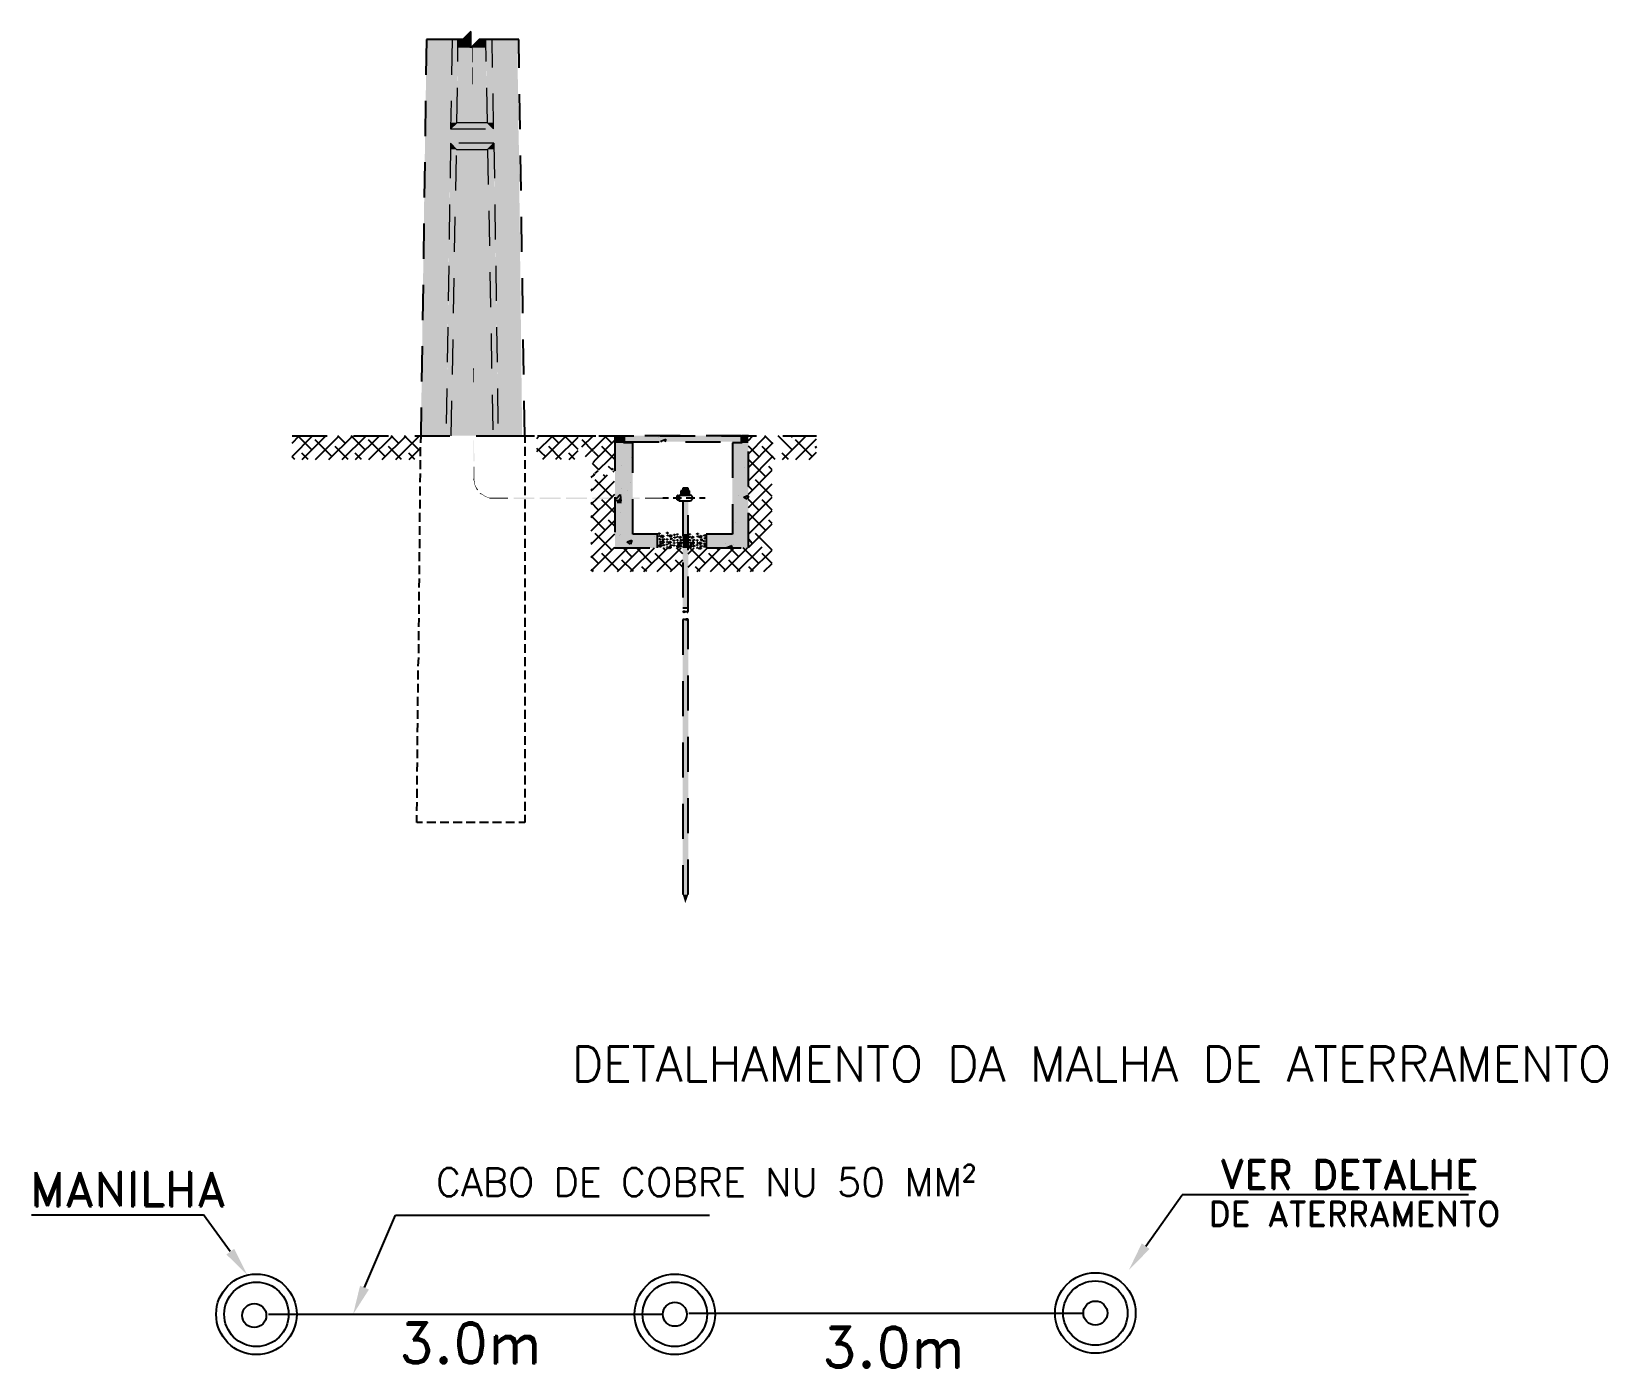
# Model space of a CAD drawing. Header units: metres. Extents: x 3162.2 to 3239.3, y 1435.1 to 1475.8.
# Drawn here: x 3185.63 to 3194.62, y 1457.44 to 1465.06 of the extents above; entities that cross this region are included whole.
import ezdxf
from ezdxf.enums import TextEntityAlignment as Align

# ---------------------------------------------------------------- set-up
doc = ezdxf.new("R2010")
doc.units = ezdxf.units.M
doc.linetypes.add('CONTORNO_QUADRO_T', pattern=[0.35, 0.2, -0.15])
for name, color, linetype in [('4', 136, 'Continuous'), ('PDF29_Geometry', 7, 'Continuous'), ('PDF3_eletrodutos', 3, 'Continuous')]:
    doc.layers.add(name, color=color, linetype=linetype)
doc.layers.add('ELETRICA', color=7, linetype='Continuous', true_color=0xf2f2f2)
doc.layers.add('PDF29_Solid Fills', color=7, linetype='Continuous', true_color=0x939598)
doc.styles.add('ROMAND', font='romand__.ttf')
doc.styles.add('ROMANS', font='romans.shx', dxfattribs={"height": 0.2})

msp = doc.modelspace()

# ---------------------------------------------------------------- linework, layer by layer
at = {"layer": 'ELETRICA', "color": 0}
for p, q in [((3191.993, 1458.1311), (3192.2005, 1458.4247)), ((3193.8358, 1458.4247), (3192.2005, 1458.4247)), ((3185.6342, 1458.3105), (3186.6149, 1458.3105)), ((3186.7689, 1458.0998), (3186.6149, 1458.3105)), ((3187.5345, 1457.8944), (3187.7107, 1458.3075)), ((3187.7107, 1458.3075), (3189.5044, 1458.3075))]:
    msp.add_line(p, q, dxfattribs=at)
at = {"layer": 'ELETRICA', "color": 20}
for centre, radius in [((3186.9178, 1457.7423), 0.2298), ((3189.3056, 1457.7423), 0.2298), ((3191.7056, 1457.7494), 0.2298), ((3186.9178, 1457.7423), 0.1838), ((3189.3056, 1457.7423), 0.1838), ((3191.7056, 1457.7494), 0.1838), ((3186.9056, 1457.7352), 0.0685), ((3189.3056, 1457.7423), 0.0685), ((3191.7056, 1457.7494), 0.0685)]:
    msp.add_circle(centre, radius, dxfattribs=at)
at = {"layer": 'ELETRICA', "color": 0}
for points in [[(3191.9705, 1458.147), (3192.0155, 1458.1152), (3191.8976, 1457.996)], [(3186.7912, 1458.116), (3186.7467, 1458.0835), (3186.8666, 1457.9662)], [(3187.5599, 1457.8836), (3187.5092, 1457.9052), (3187.4696, 1457.7423)]]:
    msp.add_solid(points, dxfattribs=at)
at = {"layer": 'PDF29_Geometry', "linetype": 'CONTORNO_QUADRO_T', "lineweight": 25}
for points in [[(3188.4492, 1462.7551), (3188.4153, 1465.0157), (3188.2693, 1465.0157), (3188.1888, 1465.0157), (3188.1423, 1464.9691), (3188.1423, 1465.0157), (3188.1423, 1465.0622), (3188.0957, 1465.0157), (3188.0132, 1465.0157), (3187.8883, 1465.0157), (3187.8565, 1462.7551), (3187.8544, 1462.7149)], [(3187.1221, 1462.7551), (3190.115, 1462.7551)], [(3188.3053, 1462.7551), (3188.9191, 1462.7551)], [(3188.4492, 1462.7572), (3188.4492, 1462.7149)], [(3188.9635, 1462.7551), (3188.9635, 1462.1158), (3189.207, 1462.1158), (3189.207, 1462.1942), (3189.0651, 1462.1942), (3189.0651, 1462.7149), (3189.0122, 1462.7149), (3189.0122, 1462.7551)], [(3189.008, 1462.7149), (3189.008, 1462.7149)], [(3189.2133, 1462.7445), (3189.2133, 1462.7445)], [(3189.2324, 1462.7212), (3189.226, 1462.7254), (3189.2535, 1462.736), (3189.2493, 1462.7212)], [(3189.4229, 1462.7212), (3189.4229, 1462.7212)], [(3189.6345, 1462.7149), (3189.6345, 1462.7149)], [(3187.8544, 1462.6387), (3187.8544, 1462.6895)], [(3188.4492, 1462.6916), (3188.4492, 1462.6408)], [(3189.0588, 1462.6302), (3189.0588, 1462.6302)], [(3189.6578, 1462.7106), (3189.6578, 1462.7106)], [(3187.8523, 1462.4905), (3187.8544, 1462.5392)], [(3187.8544, 1462.5646), (3187.8544, 1462.6154)], [(3188.4492, 1462.6154), (3188.4492, 1462.5667)], [(3188.4492, 1462.5413), (3188.4492, 1462.4905)], [(3189.0038, 1462.5836), (3189.0038, 1462.5836)], [(3189.7044, 1462.573), (3189.7044, 1462.573)], [(3187.8523, 1462.4143), (3187.8523, 1462.4651)], [(3188.4492, 1462.4651), (3188.4492, 1462.4164)], [(3188.9995, 1462.4524), (3188.9995, 1462.4524)], [(3189.0355, 1462.4418), (3189.0355, 1462.4418)], [(3189.0546, 1462.4884), (3189.0546, 1462.4884)], [(3189.3509, 1462.4418), (3189.3403, 1462.4418), (3189.3403, 1462.4164)], [(3189.3826, 1462.4164), (3189.3826, 1462.4566), (3189.3509, 1462.4566), (3189.3509, 1462.4164)], [(3189.389, 1462.4164), (3189.389, 1462.4418), (3189.3826, 1462.4418)], [(3187.8523, 1462.3402), (3187.8523, 1462.3889)], [(3188.4492, 1462.391), (3188.4492, 1462.3402)], [(3188.9635, 1462.391), (3188.9741, 1462.3995), (3188.9932, 1462.4206), (3188.9953, 1462.3995), (3188.9974, 1462.3825), (3188.9635, 1462.3868)], [(3188.9953, 1462.3974), (3188.9762, 1462.3762), (3188.9995, 1462.3741)], [(3188.9974, 1462.3741), (3188.9932, 1462.3974)], [(3189.2705, 1462.3995), (3189.2366, 1462.3995)], [(3189.3445, 1462.3995), (3189.2959, 1462.3995)], [(3189.3509, 1462.3825), (3189.3509, 1461.7518), (3189.353, 1461.7539), (3189.3551, 1461.7539), (3189.3572, 1461.7539), (3189.3615, 1461.7539), (3189.3657, 1461.7518), (3189.3742, 1461.7518), (3189.3763, 1461.7497), (3189.3805, 1461.7497), (3189.3805, 1461.7518), (3189.3826, 1461.7518), (3189.3826, 1462.3825)], [(3189.4207, 1462.3995), (3189.3699, 1462.3995)], [(3189.4779, 1462.3995), (3189.4461, 1462.3995)], [(3189.6705, 1462.4143), (3189.6705, 1462.4143)], [(3189.7255, 1462.4101), (3189.7192, 1462.3931), (3189.7001, 1462.4058), (3189.7255, 1462.4164)], [(3187.8502, 1462.264), (3187.8502, 1462.3148)], [(3188.4492, 1462.3169), (3188.4492, 1462.2661)], [(3188.9932, 1462.319), (3188.9932, 1462.319)], [(3187.8502, 1462.1899), (3187.8502, 1462.2386)], [(3188.4492, 1462.2407), (3188.4492, 1462.1899)], [(3188.9889, 1462.1878), (3188.9889, 1462.1878)], [(3188.9953, 1462.1942), (3188.9953, 1462.1942)], [(3189.1921, 1462.1793), (3189.1921, 1462.1793)], [(3189.6536, 1462.2577), (3189.6536, 1462.2577)], [(3187.8481, 1462.0396), (3187.8481, 1462.0904)], [(3187.8502, 1462.1137), (3187.8502, 1462.1645)], [(3188.4492, 1462.1666), (3188.4492, 1462.1158)], [(3188.4492, 1462.0904), (3188.4492, 1462.0418)], [(3189.2239, 1462.1539), (3189.2218, 1462.1539), (3189.2197, 1462.1518), (3189.2175, 1462.1497), (3189.2197, 1462.1476), (3189.2218, 1462.1476), (3189.2239, 1462.1497), (3189.2239, 1462.1518)], [(3189.2239, 1462.1328), (3189.2239, 1462.137)], [(3189.3255, 1462.1285), (3189.3255, 1462.1328)], [(3189.3467, 1462.1243), (3189.3424, 1462.1222), (3189.3403, 1462.1243), (3189.3382, 1462.1264), (3189.3403, 1462.1285), (3189.3424, 1462.1307), (3189.3445, 1462.1307)], [(3189.3953, 1462.1285), (3189.3953, 1462.1328)], [(3189.4377, 1462.1476), (3189.4356, 1462.1476), (3189.4334, 1462.1455), (3189.4334, 1462.1434), (3189.4334, 1462.1412), (3189.4356, 1462.1412), (3189.4377, 1462.1434), (3189.4377, 1462.1455)], [(3189.5943, 1462.1391), (3189.5943, 1462.1391)], [(3189.6049, 1462.1158), (3189.6028, 1462.118), (3189.6303, 1462.1285), (3189.6261, 1462.1158)], [(3189.6409, 1462.137), (3189.6409, 1462.137)], [(3187.8481, 1461.9656), (3187.8481, 1462.0142)], [(3188.4492, 1462.0164), (3188.4492, 1461.9656)], [(3187.8459, 1461.8894), (3187.8481, 1461.9402)], [(3188.4492, 1461.9402), (3188.4492, 1461.8915)], [(3187.8459, 1461.8153), (3187.8459, 1461.864)], [(3188.4492, 1461.8661), (3188.4492, 1461.8153)], [(3187.8459, 1461.7391), (3187.8459, 1461.7899)], [(3188.4492, 1461.7899), (3188.4492, 1461.7412)], [(3189.3509, 1461.7729), (3189.3826, 1461.7729)], [(3187.8438, 1461.665), (3187.8459, 1461.7137)], [(3187.8438, 1461.5888), (3187.8438, 1461.6396)], [(3188.4492, 1461.7158), (3188.4492, 1461.665)], [(3188.4492, 1461.6417), (3188.4492, 1461.5909)], [(3189.3826, 1460.1368), (3189.3826, 1461.7052), (3189.3805, 1461.7031), (3189.3763, 1461.7031), (3189.3615, 1461.7073), (3189.3572, 1461.7073), (3189.3551, 1461.7073), (3189.353, 1461.7073), (3189.3509, 1461.7073), (3189.3509, 1461.7052), (3189.3509, 1460.1368)], [(3187.8438, 1461.5147), (3187.8438, 1461.5655)], [(3188.4492, 1461.5655), (3188.4492, 1461.5168)], [(3187.8417, 1461.4406), (3187.8438, 1461.4893)], [(3188.4492, 1461.4914), (3188.4492, 1461.4406)], [(3187.8417, 1461.3644), (3187.8417, 1461.4152)], [(3188.4492, 1461.4152), (3188.4492, 1461.3665)], [(3187.8417, 1461.2903), (3187.8417, 1461.339)], [(3188.4492, 1461.3411), (3188.4492, 1461.2903)], [(3187.8396, 1461.2141), (3187.8396, 1461.2649)], [(3187.8396, 1461.1401), (3187.8396, 1461.1887)], [(3188.4492, 1461.2649), (3188.4492, 1461.2163)], [(3188.4492, 1461.1909), (3188.4492, 1461.1401)], [(3187.8375, 1461.0639), (3187.8396, 1461.1147)], [(3188.4492, 1461.1168), (3188.4492, 1461.066)], [(3187.8375, 1460.9898), (3187.8375, 1461.0406)], [(3188.4492, 1461.0406), (3188.4492, 1460.9919)], [(3187.8375, 1460.9157), (3187.8375, 1460.9644)], [(3188.4492, 1460.9665), (3188.4492, 1460.9157)], [(3187.8354, 1460.8395), (3187.8375, 1460.8903)], [(3188.4492, 1460.8903), (3188.4492, 1460.8416)], [(3187.8354, 1460.7654), (3187.8354, 1460.8141)], [(3187.8354, 1460.6892), (3187.8354, 1460.74)], [(3188.4492, 1460.8162), (3188.4492, 1460.7654)], [(3188.4492, 1460.74), (3188.4492, 1460.6913)], [(3187.8332, 1460.6151), (3187.8354, 1460.6638)], [(3188.4492, 1460.6659), (3188.4492, 1460.6151)], [(3187.865, 1460.5495), (3187.8332, 1460.5495), (3187.8332, 1460.5897)], [(3188.4492, 1460.5918), (3188.4492, 1460.5495), (3188.4153, 1460.5495)], [(3187.9412, 1460.5495), (3187.8904, 1460.5495)], [(3188.0153, 1460.5495), (3187.9666, 1460.5495)], [(3188.0915, 1460.5495), (3188.0407, 1460.5495)], [(3188.1656, 1460.5495), (3188.1148, 1460.5495)], [(3188.2418, 1460.5495), (3188.191, 1460.5495)], [(3188.3158, 1460.5495), (3188.265, 1460.5495)], [(3188.3899, 1460.5495), (3188.3412, 1460.5495)]]:
    msp.add_lwpolyline(points, dxfattribs=at)
at = {"layer": 'PDF29_Geometry', "linetype": 'CONTORNO_QUADRO_T', "lineweight": 0}
for points in [[(3188.0343, 1465.0157), (3188.0259, 1464.5077), (3188.2714, 1464.5077), (3188.2629, 1465.0157)], [(3188.0618, 1464.5415), (3188.0682, 1465.0157)], [(3188.2375, 1464.5415), (3188.2269, 1465.0157)], [(3188.2714, 1464.5077), (3188.2375, 1464.5415), (3188.0618, 1464.5415), (3188.0259, 1464.5077)], [(3188.0259, 1464.4251), (3188.0005, 1462.7551)], [(3188.2375, 1464.3891), (3188.2735, 1464.4251), (3188.0259, 1464.4251), (3188.0597, 1464.3891)], [(3188.2735, 1464.4251), (3188.2968, 1462.7551)], [(3188.0301, 1462.7551), (3188.0597, 1464.3891), (3188.2375, 1464.3891), (3188.2672, 1462.7551)]]:
    msp.add_lwpolyline(points, dxfattribs=at)
at = {"layer": 'PDF29_Geometry', "color": 3, "linetype": 'CONTORNO_QUADRO_T', "lineweight": 0}
for points in [[(3188.1529, 1464.7638), (3188.1507, 1464.7638)], [(3188.1592, 1463.1361), (3188.155, 1463.1361)], [(3188.1613, 1462.5053), (3188.1571, 1462.5053)], [(3188.1804, 1462.4482), (3188.1761, 1462.446)], [(3188.1973, 1462.4249), (3188.1994, 1462.427)], [(3188.2523, 1462.3974), (3188.2523, 1462.4016)]]:
    msp.add_lwpolyline(points, dxfattribs=at)
at = {"layer": 'PDF29_Geometry', "color": 34, "linetype": 'CONTORNO_QUADRO_T', "lineweight": 25, "true_color": 0x954a00}
for points in [[(3187.1221, 1462.7127), (3187.1623, 1462.7551)], [(3187.1221, 1462.6365), (3187.2385, 1462.7551)], [(3187.2342, 1462.6746), (3187.1538, 1462.7551)], [(3187.1792, 1462.6196), (3187.3147, 1462.7551)], [(3187.3485, 1462.6365), (3187.2533, 1462.7318)], [(3187.2554, 1462.6196), (3187.3909, 1462.7551)], [(3187.3104, 1462.7508), (3187.3062, 1462.7551)], [(3187.3316, 1462.6196), (3187.4671, 1462.7551)], [(3187.4247, 1462.7127), (3187.3824, 1462.7551)], [(3187.4078, 1462.6196), (3187.5433, 1462.7551)], [(3187.539, 1462.6746), (3187.4586, 1462.7551)], [(3187.484, 1462.6196), (3187.6195, 1462.7551)], [(3187.6533, 1462.6365), (3187.5581, 1462.7318)], [(3187.5602, 1462.6196), (3187.6957, 1462.7551)], [(3187.6152, 1462.7508), (3187.611, 1462.7551)], [(3187.6364, 1462.6196), (3187.7719, 1462.7551)], [(3187.7295, 1462.7127), (3187.6872, 1462.7551)], [(3187.7126, 1462.6196), (3187.8481, 1462.7551)], [(3187.8438, 1462.6746), (3187.7634, 1462.7551)], [(3188.519, 1462.6662), (3188.6101, 1462.7551)], [(3188.519, 1462.7403), (3188.5275, 1462.7487)], [(3188.5529, 1462.6217), (3188.6863, 1462.7551)], [(3188.6439, 1462.7127), (3188.6016, 1462.7551)], [(3188.627, 1462.6217), (3188.754, 1462.7466)], [(3188.754, 1462.6768), (3188.6757, 1462.7551)], [(3188.7603, 1462.753), (3188.7625, 1462.7551)], [(3188.7752, 1462.6916), (3188.8387, 1462.7551)], [(3188.8408, 1462.6662), (3188.7773, 1462.7318)], [(3188.8323, 1462.7508), (3188.8281, 1462.7551)], [(3188.8387, 1462.6027), (3188.8556, 1462.6196), (3188.9635, 1462.7297)], [(3188.8429, 1462.6831), (3188.9149, 1462.7551)], [(3188.9466, 1462.7127), (3188.9043, 1462.7551)], [(3189.7255, 1462.7276), (3189.7509, 1462.7551)], [(3189.7255, 1462.6514), (3189.8271, 1462.7551)], [(3189.7255, 1462.5752), (3189.9033, 1462.7551)], [(3189.7255, 1462.499), (3189.9795, 1462.7551)], [(3189.7467, 1462.7508), (3189.7425, 1462.7551)], [(3189.861, 1462.7127), (3189.8187, 1462.7551)], [(3189.9753, 1462.6746), (3189.8949, 1462.7551)], [(3189.9203, 1462.6196), (3190.0557, 1462.7551)], [(3190.0896, 1462.6365), (3189.9944, 1462.7318)], [(3189.9965, 1462.6196), (3190.115, 1462.7381)], [(3190.0515, 1462.7508), (3190.0473, 1462.7551)], [(3187.1369, 1462.6196), (3187.1221, 1462.6344)], [(3187.2131, 1462.6196), (3187.1771, 1462.6556)], [(3187.4417, 1462.6196), (3187.3676, 1462.6937)], [(3187.5179, 1462.6196), (3187.4819, 1462.6556)], [(3187.7465, 1462.6196), (3187.6724, 1462.6937)], [(3187.8227, 1462.6196), (3187.7867, 1462.6556)], [(3187.7888, 1462.6196), (3187.8544, 1462.6852)], [(3188.5677, 1462.6365), (3188.519, 1462.6831)], [(3188.6587, 1462.6196), (3188.5868, 1462.6937)], [(3188.7349, 1462.6196), (3188.7011, 1462.6556)], [(3188.7032, 1462.6196), (3188.754, 1462.6704)], [(3188.7963, 1462.6365), (3188.8408, 1462.6831)], [(3188.8704, 1462.6365), (3188.8429, 1462.6641)], [(3188.8704, 1462.5603), (3188.9318, 1462.6196), (3188.9635, 1462.6535)], [(3188.9635, 1462.6196), (3188.8895, 1462.6937)], [(3189.7848, 1462.6365), (3189.7255, 1462.6958)], [(3189.8779, 1462.6196), (3189.8039, 1462.6937)], [(3189.9541, 1462.6196), (3189.9182, 1462.6556)], [(3190.0727, 1462.6196), (3190.115, 1462.6619)], [(3190.115, 1462.6852), (3190.1087, 1462.6937)], [(3188.8281, 1462.518), (3188.8429, 1462.5307), (3188.8492, 1462.5392)], [(3188.8281, 1462.4418), (3188.8387, 1462.4503), (3188.8429, 1462.4545), (3188.9212, 1462.5328)], [(3188.8725, 1462.5603), (3188.8365, 1462.5963)], [(3188.8514, 1462.5413), (3188.8683, 1462.5561)], [(3188.9085, 1462.5222), (3188.8979, 1462.5328)], [(3188.9487, 1462.5603), (3188.9276, 1462.5794)], [(3188.9466, 1462.5603), (3188.9551, 1462.5688)], [(3188.9593, 1462.5476), (3188.953, 1462.554)], [(3188.9635, 1462.6196), (3188.9635, 1462.6196)], [(3189.7255, 1462.4228), (3189.861, 1462.5582)], [(3189.8229, 1462.5222), (3189.7277, 1462.6175)], [(3189.861, 1462.5603), (3189.842, 1462.5794)], [(3188.8281, 1462.3656), (3188.8641, 1462.3995), (3188.9614, 1462.4968)], [(3188.8323, 1462.446), (3188.8281, 1462.4503)], [(3188.9466, 1462.4079), (3188.8514, 1462.5032)], [(3189.7255, 1462.3466), (3189.861, 1462.482)], [(3189.7467, 1462.446), (3189.7255, 1462.4672)], [(3189.861, 1462.4079), (3189.7658, 1462.5032)], [(3188.8281, 1462.2894), (3188.9403, 1462.3995), (3188.9635, 1462.4228)], [(3188.8704, 1462.3317), (3188.8281, 1462.3741)], [(3188.9635, 1462.3148), (3188.8895, 1462.3889)], [(3189.7255, 1462.2704), (3189.861, 1462.4058)], [(3189.7848, 1462.3317), (3189.7255, 1462.391)], [(3189.861, 1462.3317), (3189.8039, 1462.3889)], [(3188.8281, 1462.2132), (3188.9635, 1462.3487)], [(3188.9085, 1462.2174), (3188.8281, 1462.2979)], [(3188.8281, 1462.137), (3188.9635, 1462.2725)], [(3188.9635, 1462.2386), (3188.9276, 1462.2746)], [(3189.7255, 1462.1942), (3189.861, 1462.3296)], [(3189.8229, 1462.2174), (3189.7277, 1462.3127)], [(3189.861, 1462.2555), (3189.842, 1462.2746)], [(3188.8281, 1462.0608), (3188.9635, 1462.1963)], [(3188.9466, 1462.1031), (3188.8514, 1462.1984)], [(3189.662, 1461.9804), (3189.861, 1462.1772)], [(3189.7255, 1462.118), (3189.861, 1462.2534)], [(3189.7382, 1461.9804), (3189.861, 1462.1031), (3189.7658, 1462.1984)], [(3188.8323, 1462.1412), (3188.8281, 1462.1455)], [(3188.8281, 1461.9846), (3188.9635, 1462.1201)], [(3188.9847, 1461.9888), (3188.8895, 1462.0841)], [(3188.9022, 1461.9804), (3189.0376, 1462.1158)], [(3188.9784, 1461.9804), (3189.1138, 1462.1158)], [(3189.0609, 1462.065), (3189.0101, 1462.1158)], [(3189.0524, 1461.9804), (3189.19, 1462.1158)], [(3189.1752, 1462.0269), (3189.0863, 1462.1158)], [(3189.1286, 1461.9804), (3189.2662, 1462.1158)], [(3189.2895, 1461.9888), (3189.1943, 1462.0841)], [(3189.2048, 1461.9804), (3189.3424, 1462.1158)], [(3189.2514, 1462.1031), (3189.2387, 1462.1158)], [(3189.3509, 1462.082), (3189.3149, 1462.1158)], [(3189.3826, 1462.082), (3189.4165, 1462.1158)], [(3189.3826, 1462.0058), (3189.4927, 1462.1158)], [(3189.48, 1462.0269), (3189.3911, 1462.1158)], [(3189.4334, 1461.9804), (3189.5689, 1462.1158)], [(3189.5943, 1461.9888), (3189.4991, 1462.0841)], [(3189.5096, 1461.9804), (3189.6451, 1462.1158)], [(3189.5562, 1462.1031), (3189.5435, 1462.1158)], [(3189.5858, 1461.9804), (3189.7213, 1462.1158)], [(3189.6705, 1462.065), (3189.6197, 1462.1158)], [(3189.7848, 1462.0269), (3189.6959, 1462.1158)], [(3189.7467, 1462.1412), (3189.7255, 1462.1645)], [(3189.8144, 1461.9804), (3189.861, 1462.0269), (3189.8039, 1462.0841)], [(3188.8704, 1462.0269), (3188.8281, 1462.0693)], [(3188.8408, 1461.9804), (3188.8281, 1461.9931)], [(3189.0694, 1461.9804), (3189.0038, 1462.046)], [(3189.1456, 1461.9804), (3189.1181, 1462.0079)], [(3189.281, 1461.9804), (3189.3509, 1462.0481)], [(3189.3509, 1462.0058), (3189.3086, 1462.046)], [(3189.4504, 1461.9804), (3189.4229, 1462.0079)], [(3189.679, 1461.9804), (3189.6134, 1462.046)], [(3189.7552, 1461.9804), (3189.7277, 1462.0079)]]:
    msp.add_lwpolyline(points, dxfattribs=at)
at = {"layer": 'PDF29_Geometry', "linetype": 'CONTORNO_QUADRO_T', "lineweight": 25}
for points in [[(3189.0165, 1462.7551), (3189.0165, 1462.7212), (3189.6853, 1462.7212), (3189.6853, 1462.7551)], [(3189.4842, 1462.1942), (3189.4842, 1462.1158), (3189.7255, 1462.1158), (3189.7255, 1462.7551), (3189.6896, 1462.7551), (3189.6896, 1462.7149), (3189.6345, 1462.7149), (3189.6345, 1462.1942)], [(3189.3297, 1462.4143), (3189.3297, 1462.3889), (3189.3191, 1462.3889), (3189.3191, 1462.4143)], [(3189.2175, 1462.2005), (3189.2197, 1462.1984), (3189.2197, 1462.1963), (3189.2175, 1462.1963), (3189.2133, 1462.1963), (3189.2133, 1462.1984), (3189.2133, 1462.2005), (3189.2154, 1462.2005)], [(3189.2218, 1462.1857), (3189.2218, 1462.1836), (3189.2218, 1462.1815), (3189.2197, 1462.1793), (3189.2175, 1462.1815), (3189.2175, 1462.1836), (3189.2175, 1462.1857), (3189.2197, 1462.1857)], [(3189.2408, 1462.1836), (3189.2408, 1462.1793), (3189.2366, 1462.1772), (3189.2302, 1462.1751), (3189.2281, 1462.1793), (3189.2302, 1462.1815), (3189.2302, 1462.1857), (3189.2345, 1462.1878), (3189.2366, 1462.1836)], [(3189.2641, 1462.2026), (3189.2662, 1462.2026), (3189.2662, 1462.2005), (3189.2662, 1462.1984), (3189.2641, 1462.1984), (3189.2599, 1462.2005), (3189.2599, 1462.2026), (3189.262, 1462.2026)], [(3189.2683, 1462.1878), (3189.2683, 1462.1857), (3189.2683, 1462.1836), (3189.2662, 1462.1836), (3189.2641, 1462.1836), (3189.2641, 1462.1857), (3189.2641, 1462.1878), (3189.2662, 1462.1878)], [(3189.2874, 1462.1878), (3189.2874, 1462.1815), (3189.2832, 1462.1793), (3189.2768, 1462.1793), (3189.2747, 1462.1815), (3189.2768, 1462.1857), (3189.2768, 1462.1878), (3189.281, 1462.1899), (3189.2832, 1462.1878)], [(3189.3043, 1462.192), (3189.3064, 1462.192), (3189.3064, 1462.1899), (3189.3064, 1462.1878), (3189.3022, 1462.1878), (3189.3001, 1462.1899), (3189.3001, 1462.192), (3189.3022, 1462.192)], [(3189.3064, 1462.1772), (3189.3086, 1462.1751), (3189.3086, 1462.173), (3189.3064, 1462.173), (3189.3022, 1462.173), (3189.3022, 1462.1751), (3189.3022, 1462.1772), (3189.3043, 1462.1772)], [(3189.3213, 1462.1963), (3189.3234, 1462.1942), (3189.3234, 1462.192), (3189.3213, 1462.192), (3189.3191, 1462.192), (3189.3149, 1462.192), (3189.3149, 1462.1942), (3189.317, 1462.1942), (3189.3191, 1462.1942)], [(3189.3234, 1462.1815), (3189.3234, 1462.1793), (3189.3234, 1462.1772), (3189.3213, 1462.1751), (3189.3191, 1462.1772), (3189.3191, 1462.1793), (3189.3191, 1462.1815), (3189.3213, 1462.1815)], [(3189.3424, 1462.1793), (3189.3424, 1462.1751), (3189.3382, 1462.173), (3189.334, 1462.1709), (3189.3297, 1462.173), (3189.3318, 1462.1772), (3189.334, 1462.1815), (3189.3361, 1462.1815), (3189.3382, 1462.1793)], [(3189.3911, 1462.1963), (3189.3932, 1462.1942), (3189.3932, 1462.192), (3189.3911, 1462.192), (3189.389, 1462.192), (3189.3869, 1462.192), (3189.3848, 1462.1942), (3189.3869, 1462.1942), (3189.389, 1462.1942)], [(3189.3932, 1462.1815), (3189.3953, 1462.1793), (3189.3953, 1462.1772), (3189.3932, 1462.1751), (3189.389, 1462.1772), (3189.389, 1462.1793), (3189.3911, 1462.1815)], [(3189.4123, 1462.1793), (3189.4123, 1462.1751), (3189.408, 1462.173), (3189.4038, 1462.1709), (3189.3996, 1462.173), (3189.4038, 1462.1772), (3189.4038, 1462.1815), (3189.408, 1462.1815), (3189.4102, 1462.1793)], [(3189.4377, 1462.1984), (3189.4398, 1462.1984), (3189.4398, 1462.1942), (3189.4377, 1462.1942), (3189.4356, 1462.1942), (3189.4313, 1462.1942), (3189.4313, 1462.1963), (3189.4334, 1462.1984), (3189.4356, 1462.1984)], [(3189.4398, 1462.1836), (3189.4419, 1462.1815), (3189.4419, 1462.1793), (3189.4377, 1462.1772), (3189.4356, 1462.1793), (3189.4356, 1462.1815), (3189.4377, 1462.1836)], [(3189.4588, 1462.1815), (3189.4588, 1462.1772), (3189.4546, 1462.1751), (3189.4504, 1462.173), (3189.4461, 1462.1772), (3189.4504, 1462.1793), (3189.4504, 1462.1836), (3189.4546, 1462.1857), (3189.4567, 1462.1815)], [(3189.4779, 1462.1878), (3189.48, 1462.1878), (3189.4779, 1462.1857), (3189.4779, 1462.1836), (3189.4758, 1462.1836), (3189.4715, 1462.1836), (3189.4715, 1462.1857), (3189.4715, 1462.1878), (3189.4737, 1462.1878), (3189.4758, 1462.1878)], [(3189.48, 1462.173), (3189.48, 1462.1709), (3189.48, 1462.1688), (3189.4779, 1462.1666), (3189.4758, 1462.1688), (3189.4758, 1462.1709), (3189.4758, 1462.173), (3189.4779, 1462.173)], [(3189.0609, 1462.1603), (3189.0524, 1462.137), (3189.0334, 1462.1497)], [(3189.2197, 1462.1666), (3189.2218, 1462.1666), (3189.2218, 1462.1645), (3189.2218, 1462.1624), (3189.2175, 1462.1645), (3189.2154, 1462.1645), (3189.2154, 1462.1666), (3189.2175, 1462.1666)], [(3189.2281, 1462.1307), (3189.2281, 1462.1243), (3189.2239, 1462.1222), (3189.2175, 1462.1222), (3189.2154, 1462.1243), (3189.2175, 1462.1285), (3189.2175, 1462.1328), (3189.2218, 1462.1328), (3189.2239, 1462.1307)], [(3189.226, 1462.1434), (3189.2302, 1462.1391), (3189.2281, 1462.137), (3189.2239, 1462.1349), (3189.2218, 1462.137), (3189.2197, 1462.1391), (3189.2239, 1462.1412), (3189.2239, 1462.1434)], [(3189.2429, 1462.1518), (3189.2429, 1462.1455), (3189.2387, 1462.1434), (3189.2324, 1462.1434), (3189.2302, 1462.1455), (3189.2324, 1462.1497), (3189.2324, 1462.1539), (3189.2366, 1462.1539), (3189.2387, 1462.1518)], [(3189.2408, 1462.1688), (3189.2429, 1462.1645), (3189.2429, 1462.1603), (3189.2387, 1462.1603), (3189.2366, 1462.1624), (3189.2345, 1462.1645), (3189.2366, 1462.1666), (3189.2387, 1462.1666)], [(3189.2429, 1462.1349), (3189.2451, 1462.1307), (3189.2451, 1462.1285), (3189.2408, 1462.1264), (3189.2387, 1462.1285), (3189.2366, 1462.1307), (3189.2387, 1462.1328), (3189.2408, 1462.1349)], [(3189.262, 1462.137), (3189.2641, 1462.137), (3189.2641, 1462.1349), (3189.262, 1462.1328), (3189.2599, 1462.1328), (3189.2556, 1462.1349), (3189.2578, 1462.137), (3189.2599, 1462.137)], [(3189.262, 1462.1666), (3189.2641, 1462.1645), (3189.2641, 1462.1624), (3189.262, 1462.1624), (3189.2599, 1462.1624), (3189.2578, 1462.1624), (3189.2578, 1462.1645), (3189.2599, 1462.1645), (3189.2599, 1462.1666)], [(3189.2641, 1462.1518), (3189.2662, 1462.1497), (3189.2662, 1462.1476), (3189.2641, 1462.1455), (3189.2599, 1462.1476), (3189.2599, 1462.1497), (3189.262, 1462.1518)], [(3189.2641, 1462.1222), (3189.2662, 1462.1201), (3189.2641, 1462.118), (3189.262, 1462.118), (3189.2599, 1462.118), (3189.2599, 1462.1201), (3189.262, 1462.1222)], [(3189.2832, 1462.1497), (3189.2832, 1462.1455), (3189.2789, 1462.1434), (3189.2747, 1462.1412), (3189.2705, 1462.1434), (3189.2747, 1462.1476), (3189.2747, 1462.1518), (3189.2789, 1462.1518), (3189.281, 1462.1497)], [(3189.2832, 1462.1222), (3189.2832, 1462.1158), (3189.2789, 1462.1137), (3189.2747, 1462.1116), (3189.2705, 1462.1158), (3189.2726, 1462.1201), (3189.2747, 1462.1222), (3189.2789, 1462.1243), (3189.281, 1462.1222)], [(3189.2853, 1462.1349), (3189.2874, 1462.1307), (3189.2874, 1462.1264), (3189.281, 1462.1264), (3189.281, 1462.1285), (3189.2768, 1462.1307), (3189.281, 1462.1307), (3189.2832, 1462.1328)], [(3189.2874, 1462.1709), (3189.2895, 1462.1666), (3189.2895, 1462.1645), (3189.2853, 1462.1624), (3189.2832, 1462.1645), (3189.281, 1462.1666), (3189.2832, 1462.1688), (3189.2853, 1462.1709)], [(3189.3022, 1462.1603), (3189.3043, 1462.1603), (3189.3043, 1462.1582), (3189.3022, 1462.1561), (3189.3001, 1462.1561), (3189.2959, 1462.1582), (3189.2959, 1462.1603), (3189.298, 1462.1603), (3189.3001, 1462.1603)], [(3189.3022, 1462.1307), (3189.3043, 1462.1307), (3189.3043, 1462.1285), (3189.3043, 1462.1264), (3189.3001, 1462.1264), (3189.298, 1462.1285), (3189.298, 1462.1307), (3189.3001, 1462.1307)], [(3189.3043, 1462.1455), (3189.3043, 1462.1434), (3189.3043, 1462.1412), (3189.3022, 1462.1412), (3189.3001, 1462.1412), (3189.3001, 1462.1434), (3189.3001, 1462.1455), (3189.3022, 1462.1455)], [(3189.3213, 1462.1624), (3189.3234, 1462.1624), (3189.3234, 1462.1603), (3189.3234, 1462.1582), (3189.3213, 1462.1582), (3189.317, 1462.1603), (3189.317, 1462.1624), (3189.3191, 1462.1624)], [(3189.3297, 1462.1264), (3189.3297, 1462.1201), (3189.3255, 1462.118), (3189.3213, 1462.118), (3189.317, 1462.1201), (3189.3191, 1462.1243), (3189.3213, 1462.1285), (3189.3234, 1462.1285), (3189.3276, 1462.1264)], [(3189.3255, 1462.1476), (3189.3255, 1462.1455), (3189.3255, 1462.1434), (3189.3234, 1462.1434), (3189.3213, 1462.1434), (3189.3213, 1462.1455), (3189.3213, 1462.1476), (3189.3234, 1462.1476)], [(3189.3276, 1462.1391), (3189.3318, 1462.1349), (3189.3297, 1462.1328), (3189.3255, 1462.1307), (3189.3255, 1462.1328), (3189.3213, 1462.1349), (3189.3255, 1462.137), (3189.3255, 1462.1391)], [(3189.3445, 1462.1476), (3189.3445, 1462.1412), (3189.3403, 1462.1391), (3189.334, 1462.1391), (3189.3318, 1462.1412), (3189.334, 1462.1455), (3189.334, 1462.1476), (3189.3382, 1462.1497), (3189.3403, 1462.1476)], [(3189.3424, 1462.1645), (3189.3445, 1462.1603), (3189.3445, 1462.1561), (3189.3403, 1462.1561), (3189.3382, 1462.1582), (3189.3361, 1462.1603), (3189.3382, 1462.1603), (3189.3403, 1462.1624)], [(3189.3932, 1462.1624), (3189.3953, 1462.1624), (3189.3953, 1462.1603), (3189.3932, 1462.1582), (3189.3911, 1462.1582), (3189.3869, 1462.1603), (3189.3869, 1462.1624), (3189.389, 1462.1624), (3189.3911, 1462.1624)], [(3189.3996, 1462.1264), (3189.3996, 1462.1201), (3189.3953, 1462.118), (3189.3911, 1462.118), (3189.3869, 1462.1201), (3189.3911, 1462.1243), (3189.3911, 1462.1285), (3189.3953, 1462.1285), (3189.3975, 1462.1264)], [(3189.3953, 1462.1476), (3189.3975, 1462.1455), (3189.3953, 1462.1434), (3189.3932, 1462.1434), (3189.3911, 1462.1434), (3189.3911, 1462.1455), (3189.3911, 1462.1476), (3189.3932, 1462.1476)], [(3189.3996, 1462.1391), (3189.4017, 1462.1349), (3189.4017, 1462.1328), (3189.3975, 1462.1307), (3189.3953, 1462.1328), (3189.3932, 1462.1349), (3189.3953, 1462.137), (3189.3975, 1462.1391)], [(3189.4144, 1462.1476), (3189.4144, 1462.1412), (3189.4102, 1462.1391), (3189.4059, 1462.1391), (3189.4017, 1462.1412), (3189.4038, 1462.1455), (3189.4059, 1462.1476), (3189.4102, 1462.1497), (3189.4123, 1462.1476)], [(3189.4144, 1462.1645), (3189.4165, 1462.1603), (3189.4144, 1462.1561), (3189.4102, 1462.1561), (3189.4102, 1462.1582), (3189.4059, 1462.1603), (3189.4102, 1462.1603), (3189.4123, 1462.1624)], [(3189.4144, 1462.1307), (3189.4186, 1462.1264), (3189.4165, 1462.1243), (3189.4123, 1462.1222), (3189.4123, 1462.1243), (3189.408, 1462.1264), (3189.4123, 1462.1285), (3189.4123, 1462.1307)], [(3189.4334, 1462.1624), (3189.4377, 1462.1603), (3189.4356, 1462.1582), (3189.4356, 1462.1561), (3189.4334, 1462.1582), (3189.4292, 1462.1582), (3189.4292, 1462.1603), (3189.4313, 1462.1603), (3189.4334, 1462.1603)], [(3189.4334, 1462.1328), (3189.4356, 1462.1307), (3189.4356, 1462.1285), (3189.4313, 1462.1285), (3189.4292, 1462.1285), (3189.4292, 1462.1307), (3189.4292, 1462.1328), (3189.4313, 1462.1328)], [(3189.4377, 1462.118), (3189.4377, 1462.1158), (3189.4377, 1462.1137), (3189.4356, 1462.1116), (3189.4334, 1462.1137), (3189.4313, 1462.1158), (3189.4334, 1462.1158), (3189.4334, 1462.118), (3189.4356, 1462.118)], [(3189.4567, 1462.1455), (3189.4567, 1462.1391), (3189.4525, 1462.137), (3189.4461, 1462.137), (3189.444, 1462.1391), (3189.4461, 1462.1434), (3189.4461, 1462.1476), (3189.4504, 1462.1476), (3189.4525, 1462.1455)], [(3189.4567, 1462.1158), (3189.4567, 1462.1116), (3189.4525, 1462.1095), (3189.4461, 1462.1074), (3189.444, 1462.1116), (3189.4461, 1462.1137), (3189.4461, 1462.118), (3189.4504, 1462.118), (3189.4525, 1462.1158)], [(3189.4567, 1462.1285), (3189.4588, 1462.1243), (3189.4588, 1462.1222), (3189.4546, 1462.1222), (3189.4525, 1462.1243), (3189.4504, 1462.1243), (3189.4525, 1462.1264), (3189.4546, 1462.1285)], [(3189.4588, 1462.1666), (3189.4631, 1462.1624), (3189.461, 1462.1582), (3189.4567, 1462.1582), (3189.4567, 1462.1603), (3189.4525, 1462.1624), (3189.4567, 1462.1645), (3189.4567, 1462.1666)], [(3189.4737, 1462.1561), (3189.4758, 1462.1561), (3189.4758, 1462.1539), (3189.4758, 1462.1518), (3189.4715, 1462.1518), (3189.4694, 1462.1539), (3189.4694, 1462.1561), (3189.4715, 1462.1561)], [(3189.4758, 1462.1264), (3189.4779, 1462.1264), (3189.4779, 1462.1243), (3189.4758, 1462.1222), (3189.4737, 1462.1222), (3189.4694, 1462.1243), (3189.4715, 1462.1264), (3189.4737, 1462.1264)], [(3189.4758, 1462.1412), (3189.4779, 1462.1391), (3189.4779, 1462.137), (3189.4758, 1462.137), (3189.4715, 1462.137), (3189.4715, 1462.1391), (3189.4715, 1462.1412), (3189.4737, 1462.1412)]]:
    msp.add_lwpolyline(points, close=True, dxfattribs=at)
at = {"layer": 'PDF29_Geometry', "color": 3, "linetype": 'CONTORNO_QUADRO_T', "lineweight": 0, "const_width": 0.00294}
msp.add_lwpolyline([(3188.1984, 1462.4259), (3188.2238, 1462.409), (3188.2523, 1462.3995)], dxfattribs=at)
at = {"layer": 'PDF29_Geometry', "linetype": 'CONTORNO_QUADRO_T', "lineweight": 25}
for points in [[(3189.3297, 1462.4058), (3189.3213, 1462.4058, -0.461757), (3189.3205, 1462.4146)], [(3189.3297, 1462.3952), (3189.3213, 1462.3952, -0.48163), (3189.322, 1462.4064)], [(3189.3911, 1462.3825), (3189.3297, 1462.3825), (3189.3297, 1462.4164), (3189.3911, 1462.4164, -0.999659), (3189.3922, 1462.3847)]]:
    msp.add_lwpolyline(points, format="xyb", dxfattribs=at)
at = {"layer": 'PDF29_Geometry', "color": 31, "linetype": 'CONTORNO_QUADRO_T', "lineweight": 0, "true_color": 0xfecc66}
msp.add_lwpolyline([(3189.3615, 1461.7073), (3189.3551, 1461.7073), (3189.3615, 1461.7073)], dxfattribs=at)
at = {"layer": 'PDF29_Geometry', "linetype": 'CONTORNO_QUADRO_T', "lineweight": 25}
for centre, radius, start, end in [((3189.3245, 1462.3921), 0.00532, 116.41501, 227.4769), ((3189.3583, 1461.7592), 0.00957, 218.63481, 328.73038), ((3189.3731, 1461.6957), 0.0138, 44.12032, 117.9389)]:
    msp.add_arc(centre, radius, start, end, dxfattribs=at)
at = {"layer": 'PDF29_Solid Fills', "color": 250, "linetype": 'CONTORNO_QUADRO_T', "true_color": 0x444446, "transparency": 33554559}
for points in [[(3188.1423, 1465.0622), (3188.1423, 1465.0157), (3188.0957, 1465.0157)], [(3188.0682, 1464.9691), (3188.2375, 1464.5415), (3188.0618, 1464.5415)], [(3188.1423, 1465.0157), (3188.0682, 1465.0157), (3188.1423, 1464.9691)], [(3188.0682, 1465.0157), (3188.1423, 1464.9691), (3188.0682, 1464.9691)], [(3188.2269, 1464.9691), (3188.0682, 1464.9691), (3188.2375, 1464.5415)], [(3188.1888, 1465.0157), (3188.2269, 1464.9691), (3188.1423, 1464.9691)], [(3188.2269, 1465.0157), (3188.1888, 1465.0157), (3188.2269, 1464.9691)], [(3188.0597, 1464.3891), (3188.2672, 1462.7551), (3188.0301, 1462.7551)], [(3188.2375, 1464.3891), (3188.0597, 1464.3891), (3188.2672, 1462.7551)]]:
    msp.add_solid(points, dxfattribs=at)
at = {"layer": 'PDF29_Solid Fills', "linetype": 'CONTORNO_QUADRO_T', "transparency": 33554559}
for points in [[(3187.8883, 1465.0157), (3188.0259, 1464.5077), (3187.8819, 1464.5077)], [(3188.0343, 1465.0157), (3187.8883, 1465.0157), (3188.0259, 1464.5077)], [(3188.4069, 1465.0157), (3188.2629, 1465.0157), (3188.4132, 1464.5077)], [(3188.2629, 1465.0157), (3188.4132, 1464.5077), (3188.2714, 1464.5077)], [(3187.8798, 1464.4251), (3188.0005, 1462.7551), (3187.8565, 1462.7551)], [(3187.8819, 1464.5077), (3188.4153, 1464.4251), (3187.8798, 1464.4251)], [(3188.0259, 1464.4251), (3187.8798, 1464.4251), (3188.0005, 1462.7551)], [(3188.4132, 1464.5077), (3187.8819, 1464.5077), (3188.4153, 1464.4251)], [(3188.4153, 1464.4251), (3188.2735, 1464.4251), (3188.4344, 1462.7551)], [(3188.2735, 1464.4251), (3188.4344, 1462.7551), (3188.2968, 1462.7551)]]:
    msp.add_solid(points, dxfattribs=at)
at = {"layer": 'PDF29_Solid Fills', "color": 251, "linetype": 'CONTORNO_QUADRO_T', "true_color": 0x636466, "transparency": 33554559}
for points in [[(3188.0343, 1465.0157), (3188.0618, 1464.5415), (3188.0259, 1464.5415)], [(3188.0682, 1465.0157), (3188.0343, 1465.0157), (3188.0618, 1464.5415)], [(3188.2269, 1465.0157), (3188.2375, 1464.5415), (3188.2714, 1464.5415)], [(3188.2269, 1465.0157), (3188.2629, 1465.0157), (3188.2714, 1464.5415)], [(3188.0259, 1464.5415), (3188.0618, 1464.5415), (3188.0259, 1464.5077)], [(3188.0618, 1464.5415), (3188.2714, 1464.5077), (3188.0259, 1464.5077)], [(3188.2375, 1464.5415), (3188.0618, 1464.5415), (3188.2714, 1464.5077)], [(3188.2375, 1464.5415), (3188.2714, 1464.5415), (3188.2714, 1464.5077)], [(3188.0259, 1464.4251), (3188.0597, 1464.3891), (3188.0259, 1464.3891)], [(3188.2735, 1464.4251), (3188.0259, 1464.4251), (3188.2375, 1464.3891)], [(3188.0259, 1464.4251), (3188.2375, 1464.3891), (3188.0597, 1464.3891)], [(3188.2735, 1464.4251), (3188.2735, 1464.3891), (3188.2375, 1464.3891)], [(3188.0259, 1464.3891), (3188.0301, 1462.7551), (3188.0005, 1462.7551)], [(3188.0597, 1464.3891), (3188.0259, 1464.3891), (3188.0301, 1462.7551)], [(3188.2735, 1464.3891), (3188.2375, 1464.3891), (3188.2968, 1462.7551)], [(3188.2375, 1464.3891), (3188.2968, 1462.7551), (3188.2672, 1462.7551)]]:
    msp.add_solid(points, dxfattribs=at)
at = {"layer": 'PDF29_Solid Fills', "color": 3, "linetype": 'CONTORNO_QUADRO_T', "transparency": 33554559}
for points in [[(3188.1529, 1464.9797), (3188.1507, 1464.9797), (3188.1529, 1464.8865)], [(3188.1507, 1464.9797), (3188.1529, 1464.8865), (3188.1507, 1464.8865)], [(3188.1529, 1464.8569), (3188.1507, 1464.8569), (3188.1529, 1464.7638)], [(3188.1507, 1464.8569), (3188.1529, 1464.7638), (3188.1507, 1464.7638)], [(3188.1529, 1464.7638), (3188.1507, 1464.7638), (3188.155, 1464.641)], [(3188.1507, 1464.7638), (3188.155, 1464.641), (3188.1507, 1464.6389)], [(3188.155, 1464.6093), (3188.1507, 1464.6093), (3188.155, 1464.4907)], [(3188.1507, 1464.6093), (3188.155, 1464.4907), (3188.1507, 1464.4907)], [(3188.155, 1464.459), (3188.1507, 1464.459), (3188.155, 1464.3404)], [(3188.1507, 1464.459), (3188.155, 1464.3404), (3188.1507, 1464.3404)], [(3188.155, 1464.3108), (3188.1507, 1464.3108), (3188.155, 1464.1902)], [(3188.1507, 1464.3108), (3188.155, 1464.1902), (3188.1529, 1464.1902)], [(3188.155, 1464.1605), (3188.1529, 1464.1605), (3188.155, 1464.0399)], [(3188.1529, 1464.1605), (3188.155, 1464.0399), (3188.1529, 1464.0399)], [(3188.155, 1464.0102), (3188.1529, 1464.0102), (3188.1571, 1463.8896)], [(3188.1529, 1464.0102), (3188.1571, 1463.8896), (3188.1529, 1463.8896)], [(3188.1571, 1463.86), (3188.1529, 1463.86), (3188.1571, 1463.7393)], [(3188.1529, 1463.86), (3188.1571, 1463.7393), (3188.1529, 1463.7393)], [(3188.1571, 1463.7097), (3188.1529, 1463.7097), (3188.1571, 1463.589)], [(3188.1529, 1463.7097), (3188.1571, 1463.589), (3188.155, 1463.589)], [(3188.1571, 1463.5594), (3188.155, 1463.5594), (3188.1571, 1463.4409)], [(3188.155, 1463.5594), (3188.1571, 1463.4409), (3188.155, 1463.4409)], [(3188.1571, 1463.4091), (3188.155, 1463.4091), (3188.1592, 1463.2906)], [(3188.155, 1463.4091), (3188.1592, 1463.2906), (3188.155, 1463.2906)], [(3188.1592, 1463.261), (3188.155, 1463.261), (3188.1592, 1463.1361)], [(3188.155, 1463.261), (3188.1592, 1463.1361), (3188.155, 1463.1361)], [(3188.1592, 1463.1361), (3188.155, 1463.1361), (3188.1592, 1463.0599)], [(3188.155, 1463.1361), (3188.1592, 1463.0599), (3188.155, 1463.0599)], [(3188.1592, 1463.0302), (3188.155, 1463.0302), (3188.1592, 1462.9096)], [(3188.155, 1463.0302), (3188.1592, 1462.9096), (3188.1571, 1462.9096)], [(3188.1592, 1462.88), (3188.1571, 1462.88), (3188.1592, 1462.7593)], [(3188.1571, 1462.88), (3188.1592, 1462.7593), (3188.1571, 1462.7593)], [(3188.1592, 1462.7297), (3188.1571, 1462.7297), (3188.1613, 1462.609)], [(3188.1571, 1462.7297), (3188.1613, 1462.609), (3188.1571, 1462.609)], [(3188.1613, 1462.5794), (3188.1571, 1462.5794), (3188.1613, 1462.5053)], [(3188.1571, 1462.5794), (3188.1613, 1462.5053), (3188.1571, 1462.5053)], [(3188.1571, 1462.5053), (3188.1613, 1462.5053), (3188.1634, 1462.4736)], [(3188.1613, 1462.5053), (3188.1634, 1462.4736), (3188.1656, 1462.4757)], [(3188.1634, 1462.4736), (3188.1656, 1462.4757), (3188.1761, 1462.446)], [(3188.1656, 1462.4757), (3188.1761, 1462.446), (3188.1804, 1462.4482)], [(3188.3539, 1462.3974), (3188.3539, 1462.4016), (3188.2523, 1462.3974)], [(3188.3539, 1462.4016), (3188.2523, 1462.3974), (3188.2523, 1462.4016)], [(3188.5042, 1462.3974), (3188.5042, 1462.4016), (3188.3857, 1462.3974)], [(3188.5042, 1462.4016), (3188.3857, 1462.3974), (3188.3857, 1462.4016)], [(3188.6545, 1462.3974), (3188.6545, 1462.4016), (3188.5339, 1462.3974)], [(3188.6545, 1462.4016), (3188.5339, 1462.3974), (3188.5339, 1462.4016)], [(3188.8048, 1462.3974), (3188.8048, 1462.4016), (3188.6841, 1462.3974)], [(3188.8048, 1462.4016), (3188.6841, 1462.3974), (3188.6841, 1462.4016)], [(3188.9551, 1462.3974), (3188.9551, 1462.4016), (3188.8344, 1462.3974)], [(3188.9551, 1462.4016), (3188.8344, 1462.3974), (3188.8344, 1462.4016)], [(3189.1054, 1462.3974), (3189.1054, 1462.4016), (3188.9847, 1462.3974)], [(3189.1054, 1462.4016), (3188.9847, 1462.3974), (3188.9847, 1462.4016)], [(3189.2366, 1462.3974), (3189.2366, 1462.4016), (3189.135, 1462.3974)], [(3189.2366, 1462.4016), (3189.135, 1462.3974), (3189.135, 1462.4016)]]:
    msp.add_solid(points, dxfattribs=at)
at = {"layer": 'PDF29_Solid Fills', "color": 9, "linetype": 'CONTORNO_QUADRO_T', "true_color": 0xc7c8ca, "transparency": 33554559}
for points in [[(3189.0122, 1462.7551), (3188.9635, 1462.7551), (3189.0122, 1462.7149)], [(3188.9635, 1462.7551), (3189.0122, 1462.7149), (3188.9635, 1462.7149)], [(3189.0651, 1462.5349), (3188.9635, 1462.5349), (3188.9635, 1462.7149)], [(3188.9635, 1462.7149), (3189.0651, 1462.7149), (3189.0651, 1462.5349)], [(3189.6853, 1462.7551), (3189.0165, 1462.7551), (3189.6853, 1462.7212)], [(3189.0165, 1462.7551), (3189.6853, 1462.7212), (3189.0165, 1462.7212)], [(3189.7255, 1462.7149), (3189.6345, 1462.7149), (3189.7255, 1462.1942)], [(3189.6345, 1462.7149), (3189.7255, 1462.1942), (3189.6345, 1462.1942)], [(3189.7255, 1462.7551), (3189.6896, 1462.7551), (3189.7255, 1462.7149)], [(3189.6896, 1462.7551), (3189.7255, 1462.7149), (3189.6896, 1462.7149)], [(3189.0651, 1462.5349), (3189.0651, 1462.5349), (3188.9635, 1462.5349)], [(3189.0651, 1462.5349), (3188.9635, 1462.5349), (3189.0651, 1462.3995)], [(3188.9635, 1462.5349), (3189.0651, 1462.3995), (3188.9635, 1462.3995)], [(3189.0651, 1462.3995), (3188.9635, 1462.3995), (3189.0651, 1462.1942)], [(3188.9635, 1462.3995), (3189.0651, 1462.1942), (3188.9635, 1462.1942)], [(3189.207, 1462.1942), (3188.9635, 1462.1942), (3189.207, 1462.1158)], [(3188.9635, 1462.1942), (3189.207, 1462.1158), (3188.9635, 1462.1158)], [(3189.7255, 1462.1942), (3189.4842, 1462.1942), (3189.7255, 1462.1158)], [(3189.4842, 1462.1942), (3189.7255, 1462.1158), (3189.4842, 1462.1158)]]:
    msp.add_solid(points, dxfattribs=at)
at = {"layer": 'PDF29_Solid Fills', "color": 31, "linetype": 'CONTORNO_QUADRO_T', "true_color": 0xfecc66, "transparency": 33554559}
for points in [[(3189.3826, 1462.4566), (3189.3509, 1462.4566), (3189.3826, 1462.4164)], [(3189.3509, 1462.4566), (3189.3826, 1462.4164), (3189.3509, 1462.4164)], [(3189.3826, 1462.3825), (3189.3509, 1462.3825), (3189.3826, 1462.1942)], [(3189.3509, 1462.3825), (3189.3826, 1462.1942), (3189.3509, 1462.1942)], [(3189.3826, 1462.1942), (3189.3509, 1462.1942), (3189.3826, 1462.1158)], [(3189.3509, 1462.1942), (3189.3826, 1462.1158), (3189.3509, 1462.1158)], [(3189.3826, 1462.1158), (3189.3509, 1462.1158), (3189.3826, 1461.7729)], [(3189.3509, 1462.1158), (3189.3826, 1461.7729), (3189.3509, 1461.7729)], [(3189.353, 1461.7073), (3189.3657, 1461.7073), (3189.3509, 1461.7073)], [(3189.3657, 1461.7073), (3189.3509, 1461.7073), (3189.3699, 1461.7052)], [(3189.3509, 1461.7073), (3189.3699, 1461.7052), (3189.3509, 1461.7052)], [(3189.3699, 1461.7052), (3189.3509, 1461.7052), (3189.3763, 1461.7031)], [(3189.3509, 1461.7052), (3189.3763, 1461.7031), (3189.3509, 1461.7031)], [(3189.3784, 1461.7031), (3189.3784, 1461.7031), (3189.3509, 1461.7031)], [(3189.3784, 1461.7031), (3189.3509, 1461.7031), (3189.3763, 1461.7031)], [(3189.3509, 1461.7031), (3189.3509, 1460.1368), (3189.3826, 1460.1368)], [(3189.3509, 1461.7031), (3189.3826, 1461.7031), (3189.3826, 1460.1368)], [(3189.3551, 1461.7073), (3189.3615, 1461.7073), (3189.353, 1461.7073)], [(3189.3615, 1461.7073), (3189.353, 1461.7073), (3189.3657, 1461.7073)], [(3189.3572, 1461.7073), (3189.3594, 1461.7073), (3189.3551, 1461.7073)], [(3189.3615, 1461.7073), (3189.3615, 1461.7073), (3189.3551, 1461.7073)], [(3189.3615, 1461.7073), (3189.3551, 1461.7073), (3189.3594, 1461.7073)], [(3189.3826, 1461.7031), (3189.3784, 1461.7031), (3189.3784, 1461.7031)], [(3189.3509, 1460.1368), (3189.3826, 1460.1368), (3189.3657, 1460.0881)]]:
    msp.add_solid(points, dxfattribs=at)
at = {"layer": 'PDF3_eletrodutos'}
for points in [[(3186.9863, 1457.7423), (3189.2371, 1457.7423)], [(3189.3863, 1457.7494), (3191.6371, 1457.7494)]]:
    msp.add_lwpolyline(points, dxfattribs=at)

# ---------------------------------------------------------------- texts
at = {"insert": (3189.4842, 1458.4964), "char_height": 0.16, "attachment_point": 5, "style": 'ROMANS'}
msp.add_mtext_dynamic_manual_height_columns('CABO DE COBRE NU 50 MM²', width=4.763, gutter_width=1, heights=[0], dxfattribs=at)
at = {"layer": '4', "insert": (3191.6828, 1459.171), "char_height": 0.2, "attachment_point": 5, "style": 'ROMANS'}
msp.add_mtext_dynamic_manual_height_columns('DETALHAMENTO DA MALHA DE ATERRAMENTO', width=8.269566, gutter_width=1, heights=[0], dxfattribs=at)
at = {"layer": 'ELETRICA', "color": 0, "style": 'ROMAND'}
for s, height, p in [('VER DETALHE', 0.164023, (3193.1549, 1458.5393)), ('MANILHA', 0.1949, (3186.1848, 1458.4563)), ('DE ATERRAMENTO', 0.140789, (3193.1837, 1458.3158)), ('3.0m', 0.2324, (3188.1403, 1457.5789)), ('3.0m', 0.2324, (3190.5541, 1457.5549))]:
    msp.add_text(s, height=height, dxfattribs=at).set_placement(p, align=Align.MIDDLE)

doc.saveas('drawing.dxf')
